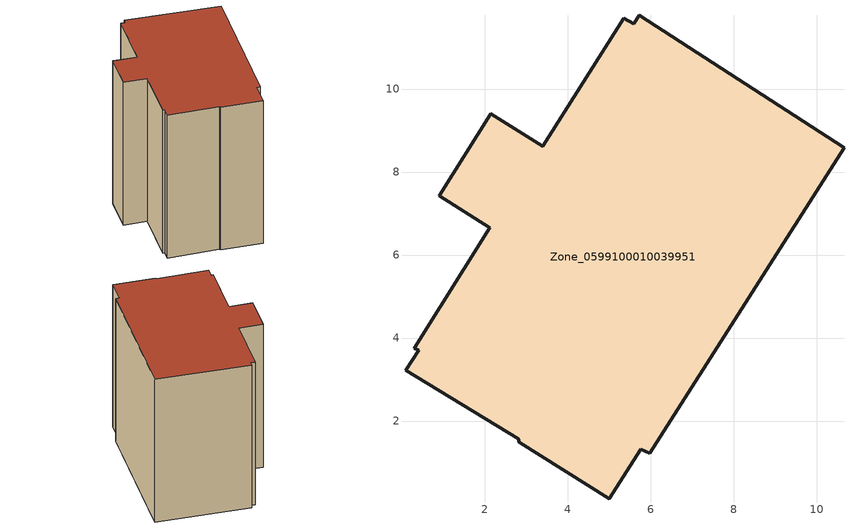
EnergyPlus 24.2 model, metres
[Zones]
Zone_0599100010039951
 floor ground (C_G): 10.66,8.59 5.98,1.23 5.76,1.32 5.01,0.12 2.83,1.49 2.81,1.57 0.09,3.22 0.41,3.71 0.3,3.75 2.12,6.66 0.9,7.43 2.15,9.4 3.4,8.62 5.36,11.71 5.59,11.57 5.73,11.78 z0
 wall outside (C_F): 2.15,9.4 0.9,7.43 2.12,6.66 0.3,3.75 0.41,3.71 0.09,3.22 2.81,1.57 2.83,1.49 5.01,0.12 5.76,1.32 5.98,1.23 10.66,8.59 5.73,11.78 5.59,11.57 5.36,11.71 3.4,8.62 2.15,9.4 z0:10.05
 roof outside (C_R): 5.73,11.78 5.59,11.57 5.36,11.71 3.4,8.62 2.15,9.4 0.9,7.43 2.12,6.66 0.3,3.75 0.41,3.71 0.09,3.22 2.81,1.57 2.83,1.49 5.01,0.12 5.76,1.32 5.98,1.23 10.66,8.59 z10.05
[BUILDING]
Pand.0599100010039951: North Axis=0; Terrain=City; Loads Convergence Tolerance Value=0.04; Temperature Convergence Tolerance Value=0.4; Solar Distribution=FullExterior; Maximum Number of Warmup Days=25; Minimum Number of Warmup Days=1
[Site:Location]
Rotterdam.The.Hague.AP_ZH_NLD Design_Conditions: Latitude=51.96; Longitude=4.45; Time Zone=1; Elevation=-4.5
[SITE:GROUNDTEMPERATURE:BUILDINGSURFACE]
18, 18, 18, 18, 18, 18, 18, 18, 18, 18, 18, 18
[MATERIAL] Thermal Absorptance=0.9; Solar Absorptance=0.7; Visible Absorptance=0.7
Name | Roughness | Thickness | Conductivity | Density | Specific Heat
G.D.1965 | MediumSmooth | 0.15 | 1 | 540 | 1210
F.D.1965 | Rough | 0.3 | 0.857143 | 1920 | 840
R.D.1965 | MediumRough | 0.2 | 0.08 | 1500 | 1000
[CONSTRUCTION]
C_G: G.D.1965
C_F: F.D.1965
C_R: R.D.1965
[ZONE]
Zone_0599100010039951: Type=1; Multiplier=1; Ceiling Height=Autocalculate; Volume=Autocalculate; Floor Area=autocalculate; Part of Total Floor Area=Yes
[ZONEINFILTRATION:DESIGNFLOWRATE]
Infil_Zone_0599100010039951: Zone or ZoneList or Space or SpaceList=Zone_0599100010039951; Schedule=AlwaysOn; Design Flow Rate Calculation Method=Flow/Area; Flow Rate per Floor Area=0.0042; Constant Term Coefficient=1; Temperature Term Coefficient=0; Velocity Term Coefficient=0; Velocity Squared Term Coefficient=0
[HVACTEMPLATE:ZONE:IDEALLOADSAIRSYSTEM]
Zone_0599100010039951: Maximum Heating Supply Air Temperature=50; Minimum Cooling Supply Air Temperature=13; Maximum Heating Supply Air Humidity Ratio=0.0156; Minimum Cooling Supply Air Humidity Ratio=0.0077; Heating Limit=NoLimit; Cooling Limit=NoLimit; Dehumidification Control Type=ConstantSensibleHeatRatio; Cooling Sensible Heat Ratio=0.7; Dehumidification Setpoint=60; Humidification Control Type=None; Humidification Setpoint=30; Outdoor Air Method=None; Outdoor Air Flow Rate per Person=0.00944; Outdoor Air Flow Rate per Zone Floor Area=0; Outdoor Air Flow Rate per Zone=0; Demand Controlled Ventilation Type=None; Outdoor Air Economizer Type=NoEconomizer; Heat Recovery Type=None; Sensible Heat Recovery Effectiveness=0.7; Latent Heat Recovery Effectiveness=0.65
[ZONECONTROL:THERMOSTAT]
ThermostatControl_Zone_0599100010039951: Zone or ZoneList=Zone_0599100010039951; Control Type Schedule=DualSetpointControlType; Control 1=Thermostat_Zone_0599100010039951; Temperature Difference Between Cutout And Setpoint=0
[THERMOSTATSETPOINT:DUALSETPOINT]
Thermostat_Zone_0599100010039951: Heating Setpoint Temperature Schedule=HeatingSetpoint_Zone_0599100010039951; Cooling Setpoint Temperature Schedule=CoolingSetpoint_Zone_0599100010039951
[SCHEDULE:COMPACT]
HeatingSetpoint_Zone_0599100010039951: Through: 12/31, For: AllDays, Until: 24:00, 21
CoolingSetpoint_Zone_0599100010039951: Through: 12/31, For: AllDays, Until: 24:00, 24
DualSetpointControlType: Through: 12/31, For: AllDays, Until: 24:00, 4
AlwaysOn: Through: 12/31, For: AllDays, Until: 24:00, 1
